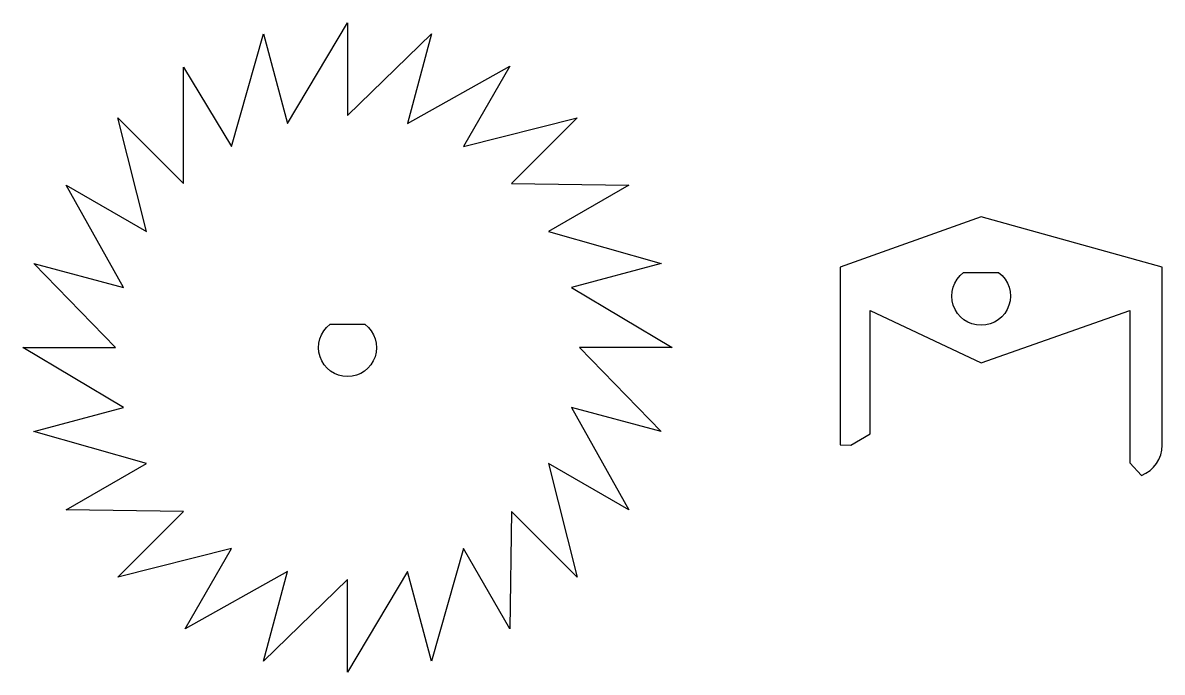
# Model space of a CAD drawing. Header units: inches. Extents: x 9.67 to 15.81, y 8.6 to 12.1.
import ezdxf

# ---------------------------------------------------------------- set-up
doc = ezdxf.new("R2010")
doc.units = ezdxf.units.IN
doc.header["$MEASUREMENT"] = 0

msp = doc.modelspace()

# ---------------------------------------------------------------- linework, layer by layer
for p, q in [((14.8353, 11.0511), (14.076, 10.7793)), ((15.8113, 10.7793), (14.8353, 11.0511)), ((14.076, 10.7793), (14.076, 9.8213)), ((15.8113, 9.8193), (15.8113, 10.7793)), ((14.2375, 9.8805), (14.2375, 10.5449)), ((14.2375, 10.5449), (14.8353, 10.2634)), ((14.8353, 10.2634), (15.6368, 10.5449)), ((15.6368, 10.5449), (15.6368, 9.7237)), ((14.1336, 9.8198), (14.2375, 9.8805)), ((14.076, 9.8213), (14.1336, 9.8198)), ((15.6368, 9.7237), (15.6999, 9.6567))]:
    msp.add_line(p, q)
at = {"color": 7}
msp.add_lwpolyline([(11.421, 12.0961), (11.421, 11.5961), (11.874, 12.0364), (11.7446, 11.5535), (12.296, 11.8616), (12.046, 11.4286), (12.6585, 11.5835), (12.3049, 11.23), (12.9366, 11.2211), (12.5036, 10.9711), (13.1114, 10.799), (12.6284, 10.6696), (13.171, 10.3461), (12.671, 10.3461), (13.1114, 9.8931), (12.6284, 10.0225), (12.9366, 9.4711), (12.5036, 9.7211), (12.6585, 9.1086), (12.3049, 9.4622), (12.296, 8.8305), (12.046, 9.2635), (11.874, 8.6557), (11.7446, 9.1387), (11.421, 8.5961), (11.421, 9.0961), (10.9681, 8.6557), (11.0975, 9.1387), (10.546, 8.8305), (10.796, 9.2635), (10.1836, 9.1086), (10.5371, 9.4622), (9.9055, 9.4711), (10.3385, 9.7211), (9.7307, 9.8931), (10.2136, 10.0225), (9.671, 10.3461), (10.171, 10.3461), (9.7307, 10.799), (10.2136, 10.6696), (9.9055, 11.2211), (10.3385, 10.9711), (10.1836, 11.5835), (10.5371, 11.23), (10.5371, 11.8565), (10.796, 11.4286), (10.9681, 12.0364), (11.0975, 11.5535), (11.421, 12.0961)], dxfattribs=at)
msp.add_lwpolyline([(14.9297, 10.7503, -3.015932), (14.7409, 10.7503)], format="xyb", close=True)
msp.add_lwpolyline([(11.5149, 10.4711, -2.997869), (11.3272, 10.4711)], format="xyb", close=True, dxfattribs=at)
msp.add_arc((15.6368, 9.8194), 0.1745, 291.19142, 359.96385)

doc.saveas('drawing.dxf')
